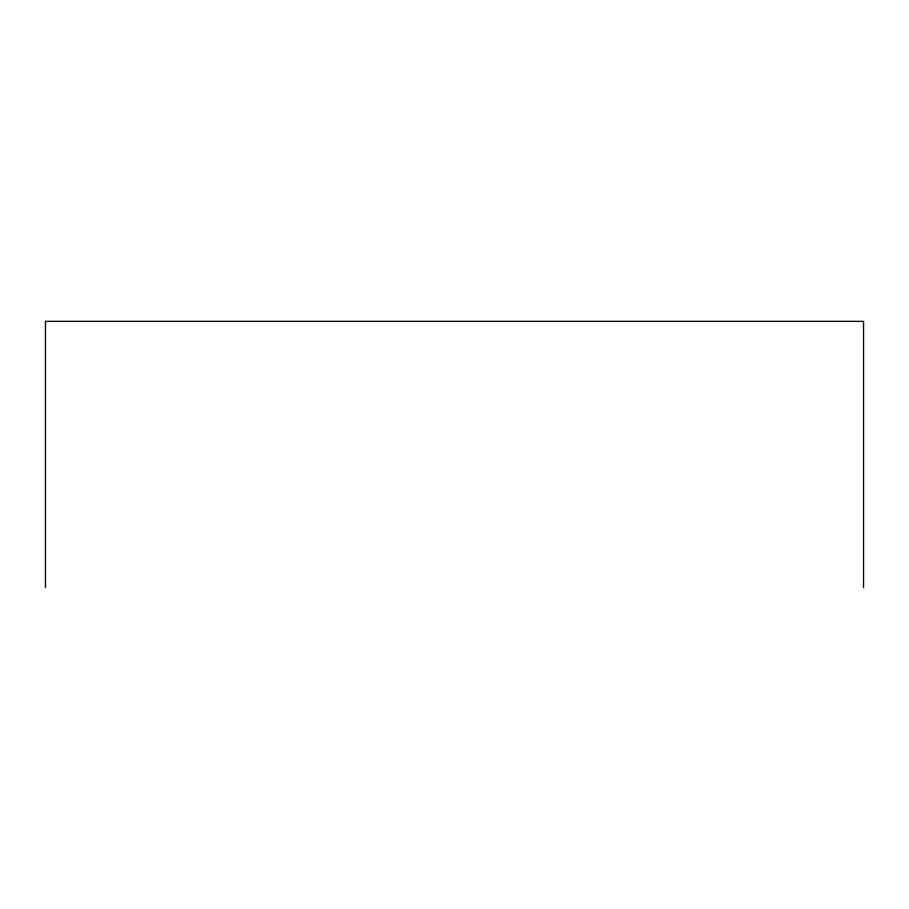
<?xml version="1.0" encoding="UTF-8"?>
<svg xmlns="http://www.w3.org/2000/svg" width="909" height="909" viewBox="0 0 909 909"><rect width="100%" height="100%" fill="white"/><g stroke="black" fill="none" stroke-linecap="round" stroke-linejoin="round"><path stroke-width="1.36" d="M863.55 587.634L863.55 321.366L45.45 321.366L45.45 587.634"/></g></svg>
